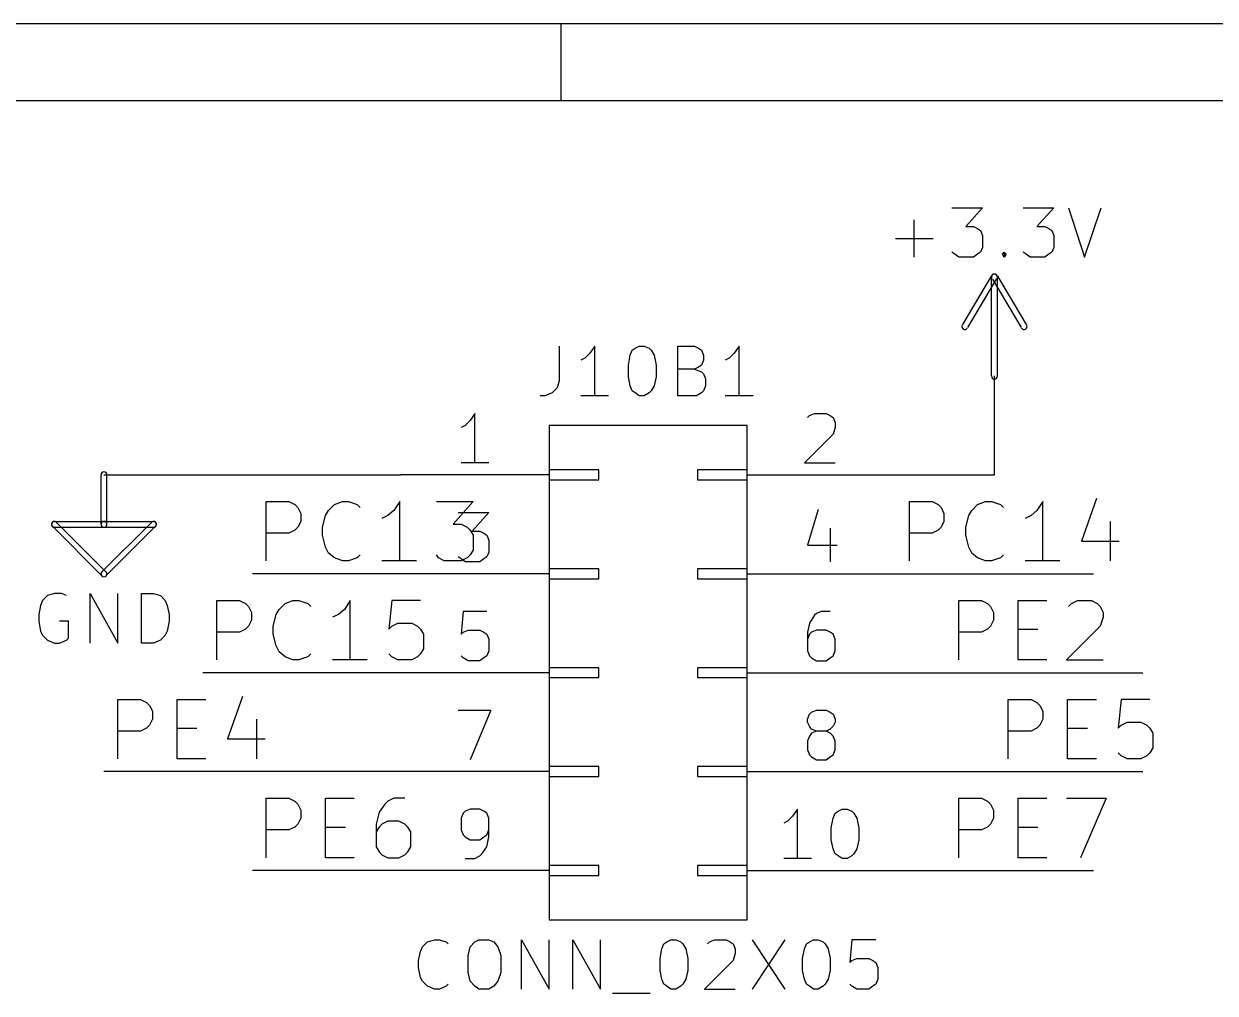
# Model space of a CAD drawing. Extents: x 10 to 287, y -200 to -10.
# Drawn here: x 46.2 to 76.79, y -34.9 to -10.01 of the extents above; entities that cross this region are included whole.
import ezdxf

# ---------------------------------------------------------------- set-up
doc = ezdxf.new("R2010")
doc.units = 0
doc.header["$MEASUREMENT"] = 0
doc.layers.add('BLACK', color=7, linetype='CONTINUOUS')

msp = doc.modelspace()

# ---------------------------------------------------------------- linework, layer by layer
at = {"layer": 'Black'}
for p, q in [((52.4256, -23.7998), (52.4256, -22.2758)), ((52.4256, -22.2758), (53.0098, -22.2758)), ((53.0098, -22.2758), (53.1622, -22.352)), ((54.1782, -22.352), (54.3814, -22.2758)), ((54.3814, -22.2758), (54.5338, -22.2758)), ((54.5338, -22.2758), (54.7624, -22.352)), ((55.8546, -22.2758), (55.7022, -22.5044)), ((55.8546, -23.7998), (55.8546, -22.2758)), ((56.7944, -22.2758), (57.7342, -22.2758)), ((57.7342, -22.2758), (57.2262, -22.86)), ((68.9356, -23.7998), (68.9356, -22.2758)), ((68.9356, -22.2758), (69.5198, -22.2758)), ((69.5198, -22.2758), (69.6722, -22.352)), ((70.6882, -22.352), (70.8914, -22.2758)), ((70.8914, -22.2758), (71.0438, -22.2758)), ((71.0438, -22.2758), (71.2724, -22.352)), ((72.3646, -22.2758), (72.2122, -22.5044)), ((72.3646, -23.7998), (72.3646, -22.2758)), ((73.7362, -22.1996), (73.3552, -23.2918)), ((53.1622, -22.352), (53.2384, -22.4282)), ((53.2384, -22.4282), (53.3146, -22.5806)), ((53.3146, -22.5806), (53.3146, -22.7838)), ((53.8734, -22.9362), (53.9496, -22.6314)), ((53.9496, -22.6314), (54.0258, -22.5044)), ((54.0258, -22.5044), (54.1782, -22.352)), ((54.7624, -22.352), (54.8386, -22.4282)), ((55.5498, -22.6314), (55.3974, -22.7076)), ((55.7022, -22.5044), (55.5498, -22.6314)), ((69.6722, -22.352), (69.7484, -22.4282)), ((69.7484, -22.4282), (69.8246, -22.5806)), ((69.8246, -22.5806), (69.8246, -22.7838)), ((70.3834, -22.9362), (70.4596, -22.6314)), ((70.4596, -22.6314), (70.5358, -22.5044)), ((70.5358, -22.5044), (70.6882, -22.352)), ((71.2724, -22.352), (71.3486, -22.4282)), ((72.0598, -22.6314), (71.9074, -22.7076)), ((72.2122, -22.5044), (72.0598, -22.6314)), ((53.2384, -22.9362), (53.1622, -23.0124)), ((53.3146, -22.7838), (53.2384, -22.9362)), ((53.8734, -23.1394), (53.8734, -22.9362)), ((57.2262, -22.86), (57.4294, -22.86)), ((57.4294, -22.86), (57.5818, -22.9362)), ((57.5818, -22.9362), (57.658, -23.0124)), ((69.7484, -22.9362), (69.6722, -23.0124)), ((69.8246, -22.7838), (69.7484, -22.9362)), ((70.3834, -23.1394), (70.3834, -22.9362)), ((74.0918, -22.7838), (74.0918, -23.7998)), ((53.0098, -23.0886), (52.4256, -23.0886)), ((53.1622, -23.0124), (53.0098, -23.0886)), ((53.9496, -23.4442), (53.8734, -23.1394)), ((57.658, -23.0124), (57.7342, -23.1394)), ((57.7342, -23.1394), (57.7342, -23.5204)), ((69.5198, -23.0886), (68.9356, -23.0886)), ((69.6722, -23.0124), (69.5198, -23.0886)), ((70.4596, -23.4442), (70.3834, -23.1394)), ((54.0258, -23.5966), (53.9496, -23.4442)), ((57.7342, -23.5204), (57.658, -23.6474)), ((70.5358, -23.5966), (70.4596, -23.4442)), ((73.3552, -23.2918), (74.3204, -23.2918)), ((54.1782, -23.7236), (54.0258, -23.5966)), ((54.3814, -23.7998), (54.1782, -23.7236)), ((54.5338, -23.7998), (54.3814, -23.7998)), ((54.7624, -23.7236), (54.5338, -23.7998)), ((54.8386, -23.6474), (54.7624, -23.7236)), ((56.2864, -23.7998), (55.3974, -23.7998)), ((56.8452, -23.7236), (56.7944, -23.6474)), ((56.9976, -23.7998), (56.8452, -23.7236)), ((57.4294, -23.7998), (56.9976, -23.7998)), ((57.5818, -23.7236), (57.4294, -23.7998)), ((57.658, -23.6474), (57.5818, -23.7236)), ((70.6882, -23.7236), (70.5358, -23.5966)), ((70.8914, -23.7998), (70.6882, -23.7236)), ((71.0438, -23.7998), (70.8914, -23.7998)), ((71.2724, -23.7236), (71.0438, -23.7998)), ((71.3486, -23.6474), (71.2724, -23.7236)), ((72.7964, -23.7998), (71.9074, -23.7998)), ((51.1556, -26.3398), (51.1556, -24.8158)), ((51.1556, -24.8158), (51.7398, -24.8158)), ((51.7398, -24.8158), (51.8922, -24.892)), ((51.8922, -24.892), (51.9684, -24.9682)), ((51.9684, -24.9682), (52.0446, -25.1206)), ((52.6796, -25.1714), (52.7558, -25.0444)), ((52.7558, -25.0444), (52.9082, -24.892)), ((52.9082, -24.892), (53.1114, -24.8158)), ((53.1114, -24.8158), (53.2638, -24.8158)), ((53.2638, -24.8158), (53.4924, -24.892)), ((53.4924, -24.892), (53.5686, -24.9682)), ((54.4322, -25.0444), (54.2798, -25.1714)), ((54.5846, -24.8158), (54.4322, -25.0444)), ((54.5846, -26.3398), (54.5846, -24.8158)), ((55.6514, -24.8158), (55.5752, -25.5524)), ((56.388, -24.8158), (55.6514, -24.8158)), ((70.2056, -26.3398), (70.2056, -24.8158)), ((70.2056, -24.8158), (70.7898, -24.8158)), ((70.7898, -24.8158), (70.9422, -24.892)), ((70.9422, -24.892), (71.0184, -24.9682)), ((71.0184, -24.9682), (71.0946, -25.1206)), ((71.7296, -26.3398), (71.7296, -24.8158)), ((71.7296, -24.8158), (72.4662, -24.8158)), ((73.025, -24.9682), (73.1012, -24.892)), ((73.1012, -24.892), (73.2536, -24.8158)), ((73.2536, -24.8158), (73.6092, -24.8158)), ((73.6092, -24.8158), (73.7616, -24.892)), ((73.7616, -24.892), (73.8378, -24.9682)), ((73.8378, -24.9682), (73.914, -25.1206)), ((52.0446, -25.3238), (51.9684, -25.4762)), ((52.0446, -25.1206), (52.0446, -25.3238)), ((52.6034, -25.4762), (52.6796, -25.1714)), ((54.2798, -25.1714), (54.1274, -25.2476)), ((71.0946, -25.3238), (71.0184, -25.4762)), ((71.0946, -25.1206), (71.0946, -25.3238)), ((73.914, -25.2476), (73.8378, -25.4762)), ((73.914, -25.1206), (73.914, -25.2476)), ((51.7398, -25.6286), (51.1556, -25.6286)), ((51.8922, -25.5524), (51.7398, -25.6286)), ((51.9684, -25.4762), (51.8922, -25.5524)), ((52.6034, -25.6794), (52.6034, -25.4762)), ((52.6796, -25.9842), (52.6034, -25.6794)), ((55.5752, -25.5524), (55.6514, -25.4762)), ((55.6514, -25.4762), (55.8038, -25.4)), ((55.8038, -25.4), (56.1594, -25.4)), ((56.1594, -25.4), (56.3118, -25.4762)), ((56.3118, -25.4762), (56.388, -25.5524)), ((56.388, -25.5524), (56.4642, -25.6794)), ((56.4642, -25.6794), (56.4642, -26.0604)), ((70.7898, -25.6286), (70.2056, -25.6286)), ((70.9422, -25.5524), (70.7898, -25.6286)), ((71.0184, -25.4762), (70.9422, -25.5524)), ((71.7296, -25.5524), (72.2376, -25.5524)), ((73.8378, -25.4762), (72.9742, -26.3398)), ((52.7558, -26.1366), (52.6796, -25.9842)), ((52.9082, -26.2636), (52.7558, -26.1366)), ((53.1114, -26.3398), (52.9082, -26.2636)), ((53.4924, -26.2636), (53.2638, -26.3398)), ((53.5686, -26.1874), (53.4924, -26.2636)), ((55.6514, -26.2636), (55.5752, -26.1874)), ((55.8038, -26.3398), (55.6514, -26.2636)), ((56.3118, -26.2636), (56.1594, -26.3398)), ((56.388, -26.1874), (56.3118, -26.2636)), ((56.4642, -26.0604), (56.388, -26.1874)), ((53.2638, -26.3398), (53.1114, -26.3398)), ((55.0164, -26.3398), (54.1274, -26.3398)), ((56.1594, -26.3398), (55.8038, -26.3398)), ((72.4662, -26.3398), (71.7296, -26.3398)), ((72.9742, -26.3398), (73.914, -26.3398)), ((48.6156, -28.8798), (48.6156, -27.3558)), ((48.6156, -27.3558), (49.1998, -27.3558)), ((49.1998, -27.3558), (49.3522, -27.432)), ((49.3522, -27.432), (49.4284, -27.5082)), ((49.4284, -27.5082), (49.5046, -27.6606)), ((50.1396, -28.8798), (50.1396, -27.3558)), ((50.1396, -27.3558), (50.8762, -27.3558)), ((51.816, -27.2796), (51.435, -28.3718)), ((71.4756, -28.8798), (71.4756, -27.3558)), ((71.4756, -27.3558), (72.0598, -27.3558)), ((72.0598, -27.3558), (72.2122, -27.432)), ((72.2122, -27.432), (72.2884, -27.5082)), ((72.2884, -27.5082), (72.3646, -27.6606)), ((72.9996, -28.8798), (72.9996, -27.3558)), ((72.9996, -27.3558), (73.7362, -27.3558)), ((74.3712, -27.3558), (74.295, -28.0924)), ((75.1078, -27.3558), (74.3712, -27.3558)), ((49.5046, -27.6606), (49.5046, -27.8638)), ((72.3646, -27.6606), (72.3646, -27.8638)), ((49.3522, -28.0924), (49.1998, -28.1686)), ((49.4284, -28.0162), (49.3522, -28.0924)), ((49.5046, -27.8638), (49.4284, -28.0162)), ((50.1396, -28.0924), (50.6476, -28.0924)), ((52.1716, -27.8638), (52.1716, -28.8798)), ((72.2122, -28.0924), (72.0598, -28.1686)), ((72.2884, -28.0162), (72.2122, -28.0924)), ((72.3646, -27.8638), (72.2884, -28.0162)), ((72.9996, -28.0924), (73.5076, -28.0924)), ((74.295, -28.0924), (74.3712, -28.0162)), ((74.3712, -28.0162), (74.5236, -27.94)), ((74.5236, -27.94), (74.8792, -27.94)), ((74.8792, -27.94), (75.0316, -28.0162)), ((75.0316, -28.0162), (75.1078, -28.0924)), ((75.1078, -28.0924), (75.184, -28.2194)), ((49.1998, -28.1686), (48.6156, -28.1686)), ((51.435, -28.3718), (52.4002, -28.3718)), ((72.0598, -28.1686), (71.4756, -28.1686)), ((75.184, -28.2194), (75.184, -28.6004)), ((74.3712, -28.8036), (74.295, -28.7274)), ((75.1078, -28.7274), (75.0316, -28.8036)), ((75.184, -28.6004), (75.1078, -28.7274)), ((50.8762, -28.8798), (50.1396, -28.8798)), ((73.7362, -28.8798), (72.9996, -28.8798)), ((74.5236, -28.8798), (74.3712, -28.8036)), ((74.8792, -28.8798), (74.5236, -28.8798)), ((75.0316, -28.8036), (74.8792, -28.8798)), ((52.4256, -31.4198), (52.4256, -29.8958)), ((52.4256, -29.8958), (53.0098, -29.8958)), ((53.0098, -29.8958), (53.1622, -29.972)), ((53.1622, -29.972), (53.2384, -30.0482)), ((53.9496, -31.4198), (53.9496, -29.8958)), ((53.9496, -29.8958), (54.6862, -29.8958)), ((55.5498, -29.972), (55.4736, -30.0482)), ((55.7022, -29.8958), (55.5498, -29.972)), ((55.9816, -29.8958), (55.7022, -29.8958)), ((70.2056, -31.4198), (70.2056, -29.8958)), ((70.2056, -29.8958), (70.7898, -29.8958)), ((70.7898, -29.8958), (70.9422, -29.972)), ((70.9422, -29.972), (71.0184, -30.0482)), ((71.7296, -31.4198), (71.7296, -29.8958)), ((71.7296, -29.8958), (72.4662, -29.8958)), ((72.9742, -29.8958), (73.9902, -29.8958)), ((73.9902, -29.8958), (73.3298, -31.4198)), ((53.2384, -30.0482), (53.3146, -30.2006)), ((53.3146, -30.2006), (53.3146, -30.4038)), ((55.3212, -30.2514), (55.245, -30.5562)), ((55.4736, -30.0482), (55.3212, -30.2514)), ((71.0184, -30.0482), (71.0946, -30.2006)), ((71.0946, -30.2006), (71.0946, -30.4038)), ((53.2384, -30.5562), (53.1622, -30.6324)), ((53.3146, -30.4038), (53.2384, -30.5562)), ((55.245, -30.5562), (55.245, -31.1404)), ((55.3974, -30.5562), (55.3212, -30.6324)), ((55.5498, -30.48), (55.3974, -30.5562)), ((55.8292, -30.48), (55.5498, -30.48)), ((55.9816, -30.5562), (55.8292, -30.48)), ((56.0578, -30.6324), (55.9816, -30.5562)), ((71.0184, -30.5562), (70.9422, -30.6324)), ((71.0946, -30.4038), (71.0184, -30.5562)), ((53.0098, -30.7086), (52.4256, -30.7086)), ((53.1622, -30.6324), (53.0098, -30.7086)), ((53.9496, -30.6324), (54.4576, -30.6324)), ((55.3212, -30.6324), (55.245, -30.7594)), ((56.134, -30.7594), (56.0578, -30.6324)), ((56.134, -31.1404), (56.134, -30.7594)), ((70.7898, -30.7086), (70.2056, -30.7086)), ((70.9422, -30.6324), (70.7898, -30.7086)), ((71.7296, -30.6324), (72.2376, -30.6324)), ((55.245, -31.1404), (55.3212, -31.2674)), ((56.0578, -31.2674), (56.134, -31.1404)), ((54.6862, -31.4198), (53.9496, -31.4198)), ((55.3212, -31.2674), (55.3974, -31.3436)), ((55.3974, -31.3436), (55.5498, -31.4198)), ((55.5498, -31.4198), (55.8292, -31.4198)), ((55.8292, -31.4198), (55.9816, -31.3436)), ((55.9816, -31.3436), (56.0578, -31.2674)), ((72.4662, -31.4198), (71.7296, -31.4198))]:
    msp.add_line(p, q, dxfattribs=at)
at = {"layer": 'Cyan 2'}
for p, q in [((70.0278, -14.732), (70.8152, -14.732)), ((70.8152, -14.732), (70.3834, -15.2146)), ((71.8566, -14.732), (72.644, -14.732)), ((72.644, -14.732), (72.2122, -15.2146)), ((73.025, -14.732), (73.4314, -16.002)), ((73.4314, -16.002), (73.8632, -14.732)), ((69.0626, -16.002), (69.0626, -15.0368)), ((70.3834, -15.2146), (70.5866, -15.2146)), ((70.5866, -15.2146), (70.6882, -15.2654)), ((70.6882, -15.2654), (70.7644, -15.3162)), ((72.2122, -15.2146), (72.4154, -15.2146)), ((72.4154, -15.2146), (72.517, -15.2654)), ((72.517, -15.2654), (72.5932, -15.3162)), ((68.58, -15.5194), (69.5452, -15.5194)), ((70.7644, -15.3162), (70.8152, -15.4432)), ((70.8152, -15.4432), (70.8152, -15.748)), ((72.5932, -15.3162), (72.644, -15.4432)), ((72.644, -15.4432), (72.644, -15.748)), ((70.104, -15.9258), (70.0278, -15.875)), ((70.7644, -15.875), (70.6882, -15.9258)), ((70.8152, -15.748), (70.7644, -15.875)), ((71.3232, -15.9258), (71.374, -15.875)), ((71.374, -15.875), (71.4248, -15.9258)), ((71.374, -15.875), (71.374, -16.002)), ((71.9328, -15.9258), (71.8566, -15.875)), ((72.5932, -15.875), (72.517, -15.9258)), ((72.644, -15.748), (72.5932, -15.875)), ((70.2056, -16.002), (70.104, -15.9258)), ((70.5866, -16.002), (70.2056, -16.002)), ((70.6882, -15.9258), (70.5866, -16.002)), ((71.374, -16.002), (71.3232, -15.9258)), ((71.4248, -15.9258), (71.374, -16.002)), ((72.0344, -16.002), (71.9328, -15.9258)), ((72.4154, -16.002), (72.0344, -16.002)), ((72.517, -15.9258), (72.4154, -16.002)), ((59.944, -18.288), (59.944, -19.177)), ((60.8584, -18.288), (60.7314, -18.4658)), ((60.8584, -19.558), (60.8584, -18.288)), ((61.8236, -18.3896), (61.8998, -18.3388)), ((61.8998, -18.3388), (62.0014, -18.288)), ((62.0014, -18.288), (62.1284, -18.288)), ((62.1284, -18.288), (62.2554, -18.3388)), ((62.2554, -18.3388), (62.3062, -18.3896)), ((62.992, -19.558), (62.992, -18.288)), ((62.992, -18.288), (63.4238, -18.288)), ((63.4238, -18.288), (63.5254, -18.3388)), ((63.5254, -18.3388), (63.6016, -18.3896)), ((64.5668, -18.288), (64.4398, -18.4658)), ((64.5668, -19.558), (64.5668, -18.288)), ((60.6044, -18.5928), (60.5028, -18.6436)), ((60.7314, -18.4658), (60.6044, -18.5928)), ((61.722, -18.7706), (61.7728, -18.5166)), ((61.7728, -18.5166), (61.8236, -18.3896)), ((62.3062, -18.3896), (62.3824, -18.5166)), ((62.3824, -18.5166), (62.4332, -18.7706)), ((63.6016, -18.3896), (63.6524, -18.5166)), ((63.6524, -18.6436), (63.6016, -18.7706)), ((63.6524, -18.5166), (63.6524, -18.6436)), ((64.3128, -18.5928), (64.2112, -18.6436)), ((64.4398, -18.4658), (64.3128, -18.5928)), ((61.722, -19.0754), (61.722, -18.7706)), ((62.4332, -18.7706), (62.4332, -19.0754)), ((63.4238, -18.8722), (62.992, -18.8722)), ((63.5254, -18.8214), (63.4238, -18.8722)), ((63.4238, -18.8722), (63.6016, -18.9484)), ((63.6016, -18.7706), (63.5254, -18.8214)), ((63.6016, -18.9484), (63.6524, -18.9992)), ((59.944, -19.177), (59.8932, -19.3548)), ((61.7728, -19.304), (61.722, -19.0754)), ((62.4332, -19.0754), (62.3824, -19.304)), ((63.6524, -18.9992), (63.7032, -19.1262)), ((63.7032, -19.1262), (63.7032, -19.304)), ((59.5884, -19.558), (59.4614, -19.558)), ((59.7662, -19.4818), (59.5884, -19.558)), ((59.8932, -19.3548), (59.7662, -19.4818)), ((61.214, -19.558), (60.5028, -19.558)), ((61.8236, -19.431), (61.7728, -19.304)), ((61.8998, -19.4818), (61.8236, -19.431)), ((62.0014, -19.558), (61.8998, -19.4818)), ((62.1284, -19.558), (62.0014, -19.558)), ((62.2554, -19.4818), (62.1284, -19.558)), ((62.3062, -19.431), (62.2554, -19.4818)), ((62.3824, -19.304), (62.3062, -19.431)), ((63.4746, -19.558), (62.992, -19.558)), ((63.6016, -19.4818), (63.4746, -19.558)), ((63.6524, -19.431), (63.6016, -19.4818)), ((63.7032, -19.304), (63.6524, -19.431)), ((64.9224, -19.558), (64.2112, -19.558)), ((46.8122, -24.6888), (46.6852, -24.8158)), ((46.99, -24.638), (46.8122, -24.6888)), ((47.1678, -24.638), (46.99, -24.638)), ((47.2948, -24.6888), (47.1678, -24.638)), ((47.9044, -25.908), (47.9044, -24.638)), ((47.9044, -24.638), (48.6156, -25.908)), ((48.6156, -25.908), (48.6156, -24.638)), ((49.2252, -25.908), (49.2252, -24.638)), ((49.2252, -24.638), (49.53, -24.638)), ((49.53, -24.638), (49.7078, -24.6888)), ((49.7078, -24.6888), (49.8348, -24.8158)), ((46.6344, -24.9428), (46.5836, -25.1714)), ((46.6852, -24.8158), (46.6344, -24.9428)), ((49.8348, -24.8158), (49.8856, -24.9428)), ((49.8856, -24.9428), (49.9364, -25.1714)), ((46.5836, -25.1714), (46.5836, -25.3492)), ((46.5836, -25.3492), (46.6344, -25.6032)), ((47.3456, -25.3492), (47.117, -25.3492)), ((47.3456, -25.781), (47.3456, -25.3492)), ((49.9364, -25.3492), (49.8856, -25.6032)), ((49.9364, -25.1714), (49.9364, -25.3492)), ((46.6344, -25.6032), (46.6852, -25.7048)), ((49.8856, -25.6032), (49.8348, -25.7048)), ((46.6852, -25.7048), (46.8122, -25.8318)), ((46.8122, -25.8318), (46.99, -25.908)), ((46.99, -25.908), (47.117, -25.908)), ((47.117, -25.908), (47.2948, -25.8318)), ((47.2948, -25.8318), (47.3456, -25.781)), ((49.53, -25.908), (49.2252, -25.908)), ((49.7078, -25.8318), (49.53, -25.908)), ((49.8348, -25.7048), (49.7078, -25.8318)), ((56.4388, -33.7058), (56.5658, -33.5788)), ((56.5658, -33.5788), (56.7436, -33.528)), ((56.7436, -33.528), (56.8706, -33.528)), ((56.8706, -33.528), (57.0484, -33.5788)), ((57.0484, -33.5788), (57.0992, -33.6296)), ((57.658, -33.7058), (57.785, -33.5788)), ((57.785, -33.5788), (57.8866, -33.528)), ((57.8866, -33.528), (58.1406, -33.528)), ((58.1406, -33.528), (58.2676, -33.5788)), ((58.2676, -33.5788), (58.3692, -33.7058)), ((58.9788, -34.798), (58.9788, -33.528)), ((58.9788, -33.528), (59.69, -34.798)), ((59.69, -34.798), (59.69, -33.528)), ((60.2996, -34.798), (60.2996, -33.528)), ((60.2996, -33.528), (61.0108, -34.798)), ((61.0108, -34.798), (61.0108, -33.528)), ((62.5856, -33.7566), (62.6364, -33.6296)), ((62.6364, -33.6296), (62.7126, -33.5788)), ((62.7126, -33.5788), (62.8142, -33.528)), ((62.8142, -33.528), (62.9412, -33.528)), ((62.9412, -33.528), (63.0682, -33.5788)), ((63.0682, -33.5788), (63.119, -33.6296)), ((63.119, -33.6296), (63.1952, -33.7566)), ((63.754, -33.6296), (63.8048, -33.5788)), ((63.8048, -33.5788), (63.9318, -33.528)), ((63.9318, -33.528), (64.2366, -33.528)), ((64.2366, -33.528), (64.3382, -33.5788)), ((64.3382, -33.5788), (64.4144, -33.6296)), ((64.4144, -33.6296), (64.4652, -33.7566)), ((64.897, -33.528), (65.7352, -34.798)), ((65.7352, -33.528), (64.897, -34.798)), ((66.2432, -33.7566), (66.294, -33.6296)), ((66.294, -33.6296), (66.3702, -33.5788)), ((66.3702, -33.5788), (66.4718, -33.528)), ((66.4718, -33.528), (66.5988, -33.528)), ((66.5988, -33.528), (66.7258, -33.5788)), ((66.7258, -33.5788), (66.7766, -33.6296)), ((66.7766, -33.6296), (66.8528, -33.7566)), ((67.4624, -33.528), (67.4116, -34.1122)), ((68.072, -33.528), (67.4624, -33.528)), ((56.3372, -34.0614), (56.388, -33.8328)), ((56.388, -33.8328), (56.4388, -33.7058)), ((57.6072, -33.9344), (57.658, -33.7058)), ((57.6072, -34.3662), (57.6072, -33.9344)), ((58.3692, -33.7058), (58.4454, -33.9344)), ((58.4454, -33.9344), (58.4454, -34.3662)), ((62.5348, -34.0106), (62.5856, -33.7566)), ((63.1952, -33.7566), (63.246, -34.0106)), ((64.4652, -33.8836), (64.4144, -34.0614)), ((64.4652, -33.7566), (64.4652, -33.8836)), ((66.1924, -34.0106), (66.2432, -33.7566)), ((66.8528, -33.7566), (66.9036, -34.0106)), ((56.3372, -34.2392), (56.3372, -34.0614)), ((56.388, -34.4932), (56.3372, -34.2392)), ((62.5348, -34.3154), (62.5348, -34.0106)), ((63.246, -34.0106), (63.246, -34.3154)), ((64.4144, -34.0614), (63.6778, -34.798)), ((66.1924, -34.3154), (66.1924, -34.0106)), ((66.9036, -34.0106), (66.9036, -34.3154)), ((67.4116, -34.1122), (67.4624, -34.0614)), ((67.4624, -34.0614), (67.5894, -34.0106)), ((67.5894, -34.0106), (67.8942, -34.0106)), ((67.8942, -34.0106), (67.9958, -34.0614)), ((67.9958, -34.0614), (68.072, -34.1122)), ((68.072, -34.1122), (68.1228, -34.2392)), ((68.1228, -34.2392), (68.1228, -34.544)), ((56.4388, -34.5948), (56.388, -34.4932)), ((57.658, -34.5948), (57.6072, -34.3662)), ((58.4454, -34.3662), (58.3692, -34.5948)), ((62.5856, -34.544), (62.5348, -34.3154)), ((62.6364, -34.671), (62.5856, -34.544)), ((63.1952, -34.544), (63.119, -34.671)), ((63.246, -34.3154), (63.1952, -34.544)), ((66.2432, -34.544), (66.1924, -34.3154)), ((66.294, -34.671), (66.2432, -34.544)), ((66.8528, -34.544), (66.7766, -34.671)), ((66.9036, -34.3154), (66.8528, -34.544)), ((68.1228, -34.544), (68.072, -34.671)), ((56.5658, -34.7218), (56.4388, -34.5948)), ((56.7436, -34.798), (56.5658, -34.7218)), ((56.8706, -34.798), (56.7436, -34.798)), ((57.0484, -34.7218), (56.8706, -34.798)), ((57.0992, -34.671), (57.0484, -34.7218)), ((57.785, -34.7218), (57.658, -34.5948)), ((57.8866, -34.798), (57.785, -34.7218)), ((58.1406, -34.798), (57.8866, -34.798)), ((58.2676, -34.7218), (58.1406, -34.798)), ((58.3692, -34.5948), (58.2676, -34.7218)), ((62.7126, -34.7218), (62.6364, -34.671)), ((62.8142, -34.798), (62.7126, -34.7218)), ((62.9412, -34.798), (62.8142, -34.798)), ((63.0682, -34.7218), (62.9412, -34.798)), ((63.119, -34.671), (63.0682, -34.7218)), ((63.6778, -34.798), (64.4652, -34.798)), ((66.3702, -34.7218), (66.294, -34.671)), ((66.4718, -34.798), (66.3702, -34.7218)), ((66.5988, -34.798), (66.4718, -34.798)), ((66.7258, -34.7218), (66.5988, -34.798)), ((66.7766, -34.671), (66.7258, -34.7218)), ((67.4624, -34.7218), (67.4116, -34.671)), ((67.5894, -34.798), (67.4624, -34.7218)), ((67.8942, -34.798), (67.5894, -34.798)), ((67.9958, -34.7218), (67.8942, -34.798)), ((68.072, -34.671), (67.9958, -34.7218)), ((61.3156, -34.8996), (62.2808, -34.8996))]:
    msp.add_line(p, q, dxfattribs=at)
at = {"layer": 'Green 2'}
for p, q in [((71.12, -21.59), (71.12, -19.05)), ((48.26, -21.59), (55.88, -21.59)), ((68.58, -21.59), (71.12, -21.59)), ((55.88, -24.13), (52.07, -24.13)), ((68.58, -24.13), (73.66, -24.13)), ((55.88, -26.67), (50.8, -26.67)), ((68.58, -26.67), (74.93, -26.67)), ((55.88, -29.21), (48.26, -29.21)), ((68.58, -29.21), (74.93, -29.21)), ((55.88, -31.75), (52.07, -31.75)), ((68.58, -31.75), (73.66, -31.75))]:
    msp.add_line(p, q, dxfattribs=at)
at = {"layer": 'Red 2'}
for p, q in [((286.995, -10.0076), (10.0076, -10.0076)), ((59.9948, -11.9888), (59.9948, -10.0076)), ((285.013, -11.9888), (11.9888, -11.9888)), ((70.3072, -17.7292), (71.0438, -16.4846)), ((71.0438, -19.05), (71.0438, -16.51)), ((71.1962, -16.4846), (71.9328, -17.7292)), ((71.1962, -19.05), (71.1962, -16.51)), ((70.4342, -17.8054), (71.1708, -16.5608)), ((71.0692, -16.5608), (71.8058, -17.8054)), ((57.785, -20.0152), (57.658, -20.193)), ((57.785, -21.2852), (57.785, -20.0152)), ((66.3194, -20.1168), (66.3702, -20.066)), ((66.3702, -20.066), (66.4972, -20.0152)), ((66.4972, -20.0152), (66.802, -20.0152)), ((66.802, -20.0152), (66.9036, -20.066)), ((66.9036, -20.066), (66.9798, -20.1168)), ((66.9798, -20.1168), (67.0306, -20.2438)), ((57.531, -20.32), (57.4294, -20.3708)), ((57.658, -20.193), (57.531, -20.32)), ((59.69, -20.32), (59.69, -33.02)), ((64.77, -20.32), (59.69, -20.32)), ((64.77, -33.02), (64.77, -20.32)), ((67.0306, -20.3708), (66.9798, -20.5486)), ((67.0306, -20.2438), (67.0306, -20.3708)), ((66.9798, -20.5486), (66.2432, -21.2852)), ((58.1406, -21.2852), (57.4294, -21.2852)), ((66.2432, -21.2852), (67.0306, -21.2852)), ((48.1838, -22.86), (48.1838, -21.59)), ((48.3362, -22.86), (48.3362, -21.59)), ((59.69, -21.59), (55.88, -21.59)), ((59.69, -21.463), (59.69, -21.717)), ((60.96, -21.463), (59.69, -21.463)), ((60.96, -21.717), (60.96, -21.463)), ((63.5, -21.463), (63.5, -21.717)), ((64.77, -21.463), (63.5, -21.463)), ((64.77, -21.717), (64.77, -21.463)), ((64.77, -21.59), (68.58, -21.59)), ((59.69, -21.717), (60.96, -21.717)), ((63.5, -21.717), (64.77, -21.717)), ((57.3532, -22.5552), (58.1406, -22.5552)), ((58.1406, -22.5552), (57.7088, -23.0378)), ((66.5988, -22.479), (66.3194, -23.3934)), ((48.2092, -24.1808), (46.9392, -22.9108)), ((46.99, -22.7838), (48.26, -22.7838)), ((46.99, -22.9362), (48.26, -22.9362)), ((48.3108, -24.0792), (47.0408, -22.8092)), ((49.4792, -22.8092), (48.2092, -24.0792)), ((48.26, -22.7838), (49.53, -22.7838)), ((48.26, -22.9362), (49.53, -22.9362)), ((49.5808, -22.9108), (48.3108, -24.1808)), ((57.7088, -23.0378), (57.912, -23.0378)), ((57.912, -23.0378), (58.0136, -23.0886)), ((58.0136, -23.0886), (58.0898, -23.1394)), ((58.0898, -23.1394), (58.1406, -23.2664)), ((66.9036, -22.9616), (66.9036, -23.8252)), ((58.1406, -23.2664), (58.1406, -23.5712)), ((66.3194, -23.3934), (67.0814, -23.3934)), ((57.4294, -23.749), (57.3532, -23.6982)), ((57.531, -23.8252), (57.4294, -23.749)), ((57.912, -23.8252), (57.531, -23.8252)), ((58.0136, -23.749), (57.912, -23.8252)), ((58.0898, -23.6982), (58.0136, -23.749)), ((58.1406, -23.5712), (58.0898, -23.6982)), ((59.69, -24.13), (55.88, -24.13)), ((59.69, -24.003), (59.69, -24.257)), ((60.96, -24.003), (59.69, -24.003)), ((60.96, -24.257), (60.96, -24.003)), ((63.5, -24.003), (63.5, -24.257)), ((64.77, -24.003), (63.5, -24.003)), ((64.77, -24.257), (64.77, -24.003)), ((64.77, -24.13), (68.58, -24.13)), ((59.69, -24.257), (60.96, -24.257)), ((63.5, -24.257), (64.77, -24.257)), ((57.4802, -25.0952), (57.4294, -25.6794)), ((58.0898, -25.0952), (57.4802, -25.0952)), ((66.4972, -25.1968), (66.3702, -25.4)), ((66.548, -25.146), (66.4972, -25.1968)), ((66.675, -25.0952), (66.548, -25.146)), ((66.9036, -25.0952), (66.675, -25.0952)), ((57.4294, -25.6794), (57.4802, -25.6286)), ((57.4802, -25.6286), (57.6072, -25.5778)), ((57.6072, -25.5778), (57.912, -25.5778)), ((57.912, -25.5778), (58.0136, -25.6286)), ((58.0136, -25.6286), (58.0898, -25.6794)), ((58.0898, -25.6794), (58.1406, -25.8064)), ((66.3702, -25.4), (66.3194, -25.6286)), ((66.3194, -25.6286), (66.3194, -26.1112)), ((66.3702, -25.6794), (66.3194, -25.8064)), ((66.421, -25.6286), (66.3702, -25.6794)), ((66.548, -25.5778), (66.421, -25.6286)), ((66.802, -25.5778), (66.548, -25.5778)), ((66.9036, -25.6286), (66.802, -25.5778)), ((66.9798, -25.6794), (66.9036, -25.6286)), ((67.0306, -25.8064), (66.9798, -25.6794)), ((58.1406, -25.8064), (58.1406, -26.1112)), ((67.0306, -26.1112), (67.0306, -25.8064)), ((57.4802, -26.289), (57.4294, -26.2382)), ((57.6072, -26.3652), (57.4802, -26.289)), ((58.0136, -26.289), (57.912, -26.3652)), ((58.0898, -26.2382), (58.0136, -26.289)), ((58.1406, -26.1112), (58.0898, -26.2382)), ((66.3194, -26.1112), (66.3702, -26.2382)), ((66.3702, -26.2382), (66.421, -26.289)), ((66.421, -26.289), (66.548, -26.3652)), ((66.802, -26.3652), (66.9036, -26.289)), ((66.9036, -26.289), (66.9798, -26.2382)), ((66.9798, -26.2382), (67.0306, -26.1112)), ((57.912, -26.3652), (57.6072, -26.3652)), ((59.69, -26.543), (59.69, -26.797)), ((60.96, -26.543), (59.69, -26.543)), ((60.96, -26.797), (60.96, -26.543)), ((63.5, -26.543), (63.5, -26.797)), ((64.77, -26.543), (63.5, -26.543)), ((64.77, -26.797), (64.77, -26.543)), ((66.548, -26.3652), (66.802, -26.3652)), ((59.69, -26.67), (55.88, -26.67)), ((59.69, -26.797), (60.96, -26.797)), ((63.5, -26.797), (64.77, -26.797)), ((64.77, -26.67), (68.58, -26.67)), ((57.3532, -27.6352), (58.1914, -27.6352)), ((58.1914, -27.6352), (57.658, -28.9052)), ((66.3194, -27.8638), (66.3702, -27.7368)), ((66.3702, -27.7368), (66.421, -27.686)), ((66.421, -27.686), (66.548, -27.6352)), ((66.548, -27.6352), (66.802, -27.6352)), ((66.802, -27.6352), (66.9036, -27.686)), ((66.9036, -27.686), (66.9798, -27.7368)), ((66.9798, -27.7368), (67.0306, -27.8638)), ((66.3194, -27.94), (66.3194, -27.8638)), ((66.3702, -28.0416), (66.3194, -27.94)), ((66.421, -28.1178), (66.3702, -28.0416)), ((66.548, -28.1686), (66.421, -28.1178)), ((66.9036, -28.1178), (66.802, -28.1686)), ((66.9798, -28.0416), (66.9036, -28.1178)), ((67.0306, -27.94), (66.9798, -28.0416)), ((67.0306, -27.8638), (67.0306, -27.94)), ((66.3702, -28.2956), (66.3194, -28.4226)), ((66.3194, -28.4226), (66.3194, -28.6512)), ((66.421, -28.2194), (66.3702, -28.2956)), ((66.548, -28.1686), (66.421, -28.2194)), ((66.802, -28.1686), (66.548, -28.1686)), ((66.9036, -28.2194), (66.802, -28.1686)), ((66.9798, -28.2956), (66.9036, -28.2194)), ((67.0306, -28.4226), (66.9798, -28.2956)), ((67.0306, -28.6512), (67.0306, -28.4226)), ((66.3194, -28.6512), (66.3702, -28.7782)), ((66.9798, -28.7782), (67.0306, -28.6512)), ((66.3702, -28.7782), (66.421, -28.829)), ((66.421, -28.829), (66.548, -28.9052)), ((66.548, -28.9052), (66.802, -28.9052)), ((66.802, -28.9052), (66.9036, -28.829)), ((66.9036, -28.829), (66.9798, -28.7782)), ((59.69, -29.21), (55.88, -29.21)), ((59.69, -29.083), (59.69, -29.337)), ((60.96, -29.083), (59.69, -29.083)), ((59.69, -29.337), (60.96, -29.337)), ((60.96, -29.337), (60.96, -29.083)), ((63.5, -29.083), (63.5, -29.337)), ((64.77, -29.083), (63.5, -29.083)), ((63.5, -29.337), (64.77, -29.337)), ((64.77, -29.337), (64.77, -29.083)), ((64.77, -29.21), (68.58, -29.21)), ((57.4802, -30.2768), (57.4294, -30.4038)), ((57.531, -30.226), (57.4802, -30.2768)), ((57.658, -30.1752), (57.531, -30.226)), ((57.912, -30.1752), (57.658, -30.1752)), ((58.0136, -30.226), (57.912, -30.1752)), ((58.0898, -30.2768), (58.0136, -30.226)), ((58.1406, -30.4038), (58.0898, -30.2768)), ((66.0654, -30.1752), (65.9384, -30.353)), ((66.0654, -31.4452), (66.0654, -30.1752)), ((66.9798, -30.4038), (67.0306, -30.2768)), ((67.0306, -30.2768), (67.1068, -30.226)), ((67.1068, -30.226), (67.2084, -30.1752)), ((67.2084, -30.1752), (67.3354, -30.1752)), ((67.3354, -30.1752), (67.4624, -30.226)), ((67.4624, -30.226), (67.5132, -30.2768)), ((67.5132, -30.2768), (67.5894, -30.4038)), ((57.4294, -30.4038), (57.4294, -30.7086)), ((58.1406, -30.8864), (58.1406, -30.4038)), ((65.8114, -30.48), (65.7098, -30.5308)), ((65.9384, -30.353), (65.8114, -30.48)), ((66.929, -30.6578), (66.9798, -30.4038)), ((67.5894, -30.4038), (67.6402, -30.6578)), ((57.4294, -30.7086), (57.4802, -30.8356)), ((57.4802, -30.8356), (57.531, -30.8864)), ((57.531, -30.8864), (57.658, -30.9626)), ((57.912, -30.9626), (58.0136, -30.8864)), ((58.0136, -30.8864), (58.0898, -30.8356)), ((58.0898, -30.8356), (58.1406, -30.7086)), ((58.0898, -31.1404), (58.1406, -30.8864)), ((66.929, -30.9626), (66.929, -30.6578)), ((67.6402, -30.6578), (67.6402, -30.9626)), ((57.658, -30.9626), (57.912, -30.9626)), ((57.9628, -31.3182), (58.0898, -31.1404)), ((66.9798, -31.1912), (66.929, -30.9626)), ((67.0306, -31.3182), (66.9798, -31.1912)), ((67.5894, -31.1912), (67.5132, -31.3182)), ((67.6402, -30.9626), (67.5894, -31.1912)), ((57.531, -31.4452), (57.785, -31.4452)), ((57.785, -31.4452), (57.912, -31.369)), ((57.912, -31.369), (57.9628, -31.3182)), ((66.421, -31.4452), (65.7098, -31.4452)), ((67.1068, -31.369), (67.0306, -31.3182)), ((67.2084, -31.4452), (67.1068, -31.369)), ((67.3354, -31.4452), (67.2084, -31.4452)), ((67.4624, -31.369), (67.3354, -31.4452)), ((67.5132, -31.3182), (67.4624, -31.369)), ((59.69, -31.75), (55.88, -31.75)), ((59.69, -31.623), (59.69, -31.877)), ((60.96, -31.623), (59.69, -31.623)), ((60.96, -31.877), (60.96, -31.623)), ((63.5, -31.623), (63.5, -31.877)), ((64.77, -31.623), (63.5, -31.623)), ((64.77, -31.877), (64.77, -31.623)), ((64.77, -31.75), (68.58, -31.75)), ((59.69, -31.877), (60.96, -31.877)), ((63.5, -31.877), (64.77, -31.877)), ((59.69, -33.02), (64.77, -33.02))]:
    msp.add_line(p, q, dxfattribs=at)
for centre, start, end in [((71.12, -16.51), 360, 540), ((71.12, -16.51), 30.9638, 210.964), ((71.12, -16.51), 329.036, 509.036), ((70.358, -17.78), 149.036, 329.036), ((71.882, -17.78), 210.964, 390.964), ((71.12, -19.05), 180, 360), ((48.26, -21.59), 360, 540), ((46.99, -22.86), 405, 585), ((46.99, -22.86), 90, 270), ((48.26, -22.86), 90, 270), ((48.26, -22.86), 180, 360), ((48.26, -22.86), 270, 450), ((49.53, -22.86), 315, 495), ((49.53, -22.86), 270, 450), ((48.26, -24.13), 495, 675), ((48.26, -24.13), 225, 405)]:
    msp.add_arc(centre, 0.0762, start, end, dxfattribs=at)

doc.saveas('drawing.dxf')
